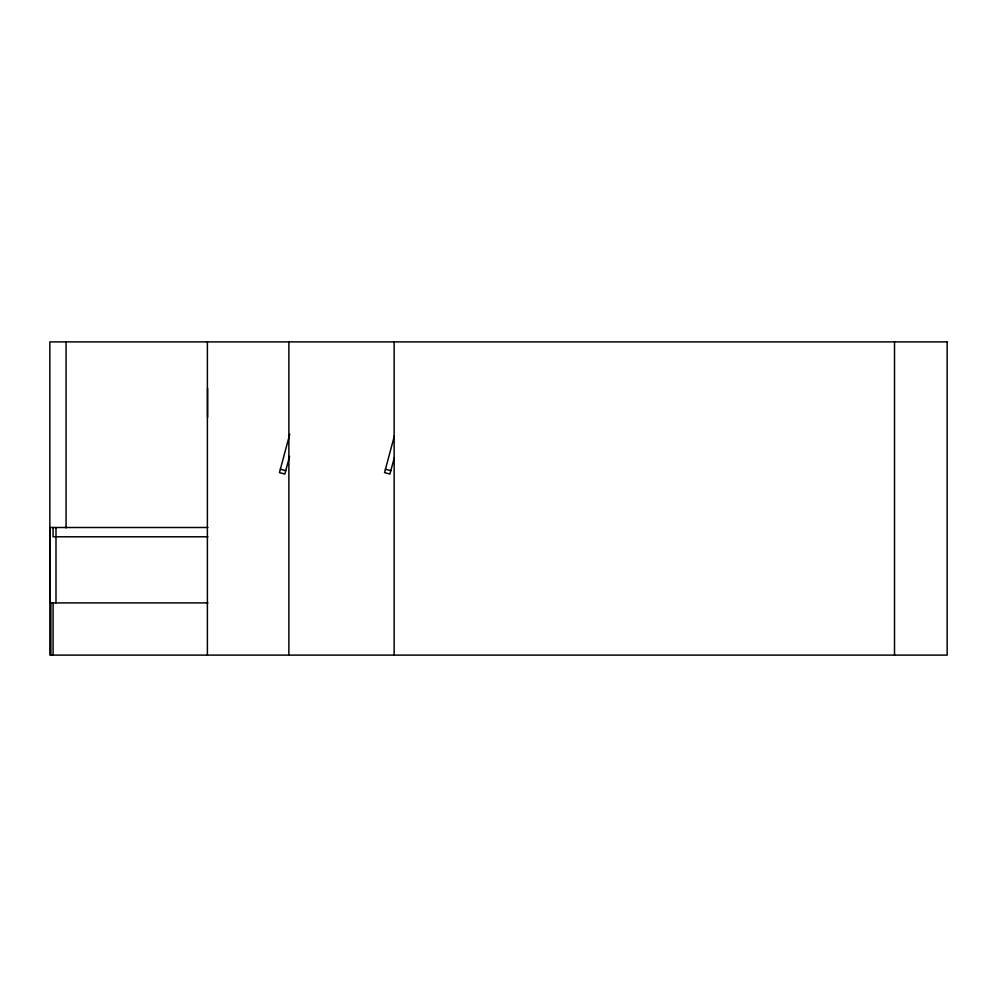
<?xml version="1.0" encoding="UTF-8"?>
<svg xmlns="http://www.w3.org/2000/svg" width="997" height="997" viewBox="0 0 997 997"><rect width="100%" height="100%" fill="white"/><g stroke="black" fill="none" stroke-linecap="round" stroke-linejoin="round"><path stroke-width="1.5" d="M289.728 434.268L279.459 472.603L284.843 474.049L289.579 456.352M394.426 435.739L384.543 472.603L389.927 474.049L394.264 457.822M207.887 527.5L50.199 527.5L50.199 602.898L207.887 602.898M207.887 536.785L53.09 536.785L53.09 527.5M385.44 469.238L390.824 470.684M280.356 469.238L285.74 470.684M894.521 341.896L894.521 655.104M394.139 341.896L394.139 655.104M288.868 341.896L288.868 655.104M207.613 388.294L207.613 417.294M207.388 341.896L207.388 655.104M66.076 341.896L66.076 527.961M55.994 527.5L55.994 602.898M53.09 602.898L53.09 655.104M50.884 602.898L50.884 655.104M947.15 341.896L49.85 341.896L49.85 655.104L947.15 655.104L947.15 341.896"/></g></svg>
